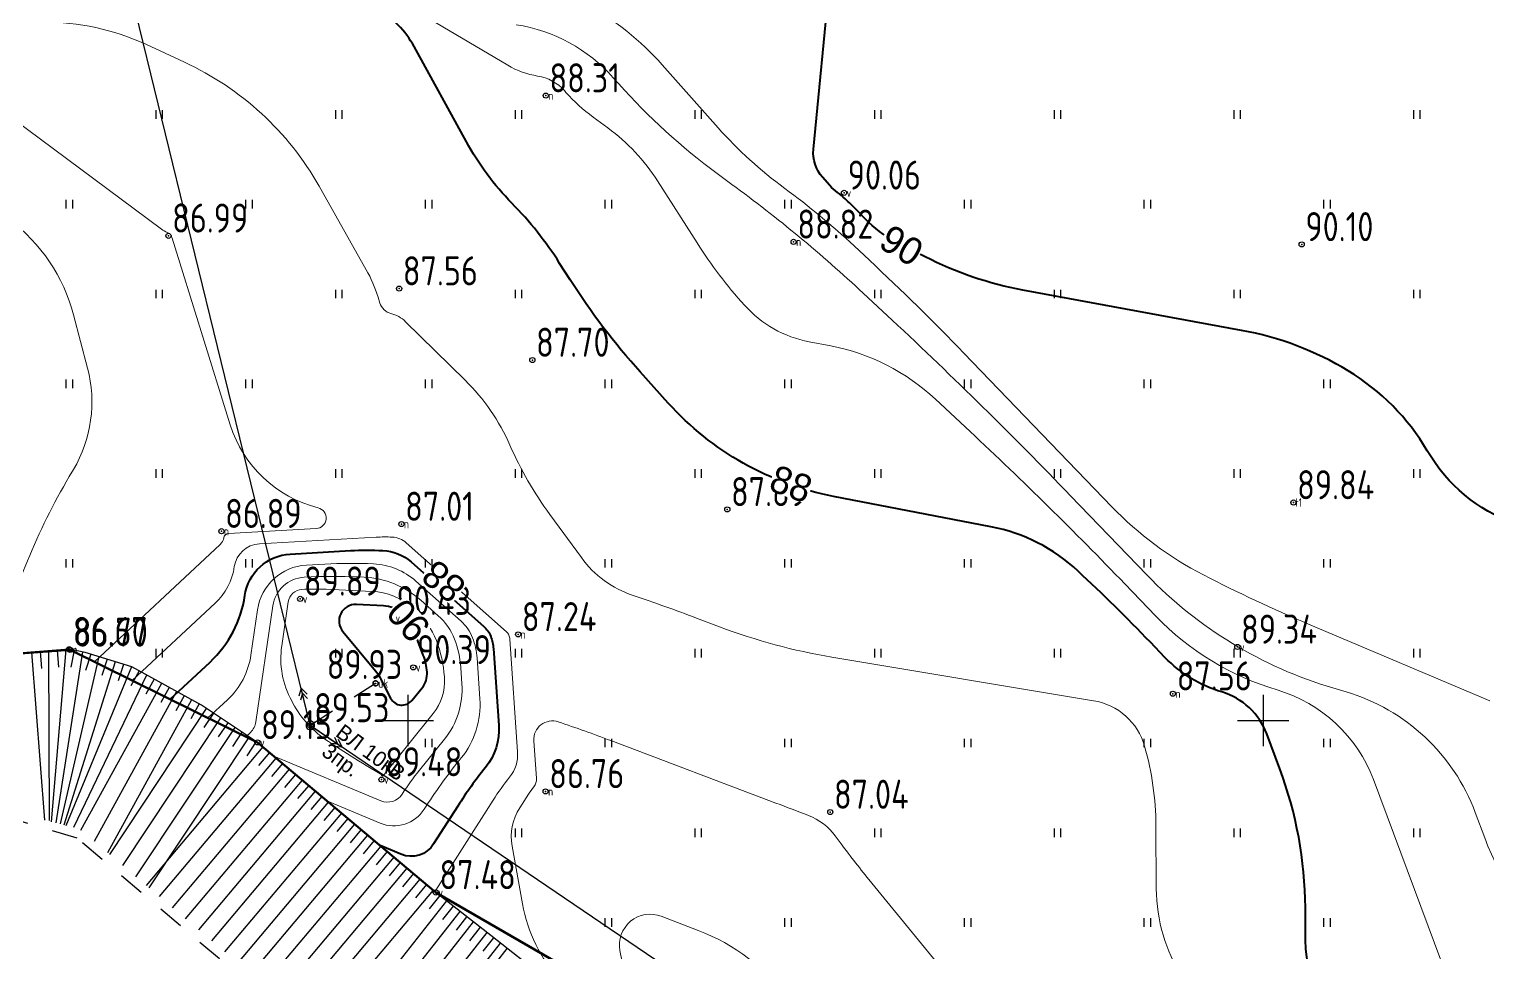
# Model space of a CAD drawing. Header units: metres. Extents: x 2284092 to 2335310, y 454860 to 483236.
# Drawn here: x 2284727.9 to 2284813.1, y 455236.4 to 455290.4 of the extents above; entities that cross this region are included whole.
import ezdxf

# ---------------------------------------------------------------- set-up
doc = ezdxf.new("R2010")
doc.units = ezdxf.units.M
doc.header["$PDMODE"] = 32
doc.header["$PDSIZE"] = 0.3
doc.linetypes.add('ЛИНИЯ_1.5-1.5', pattern=[3, 1.5, -1.5])
doc.linetypes.add('ЛЭП ВН', pattern=[0.002, 0.001, 0.001])
for name, color, linetype in [('-_линия', 7, 'Continuous'), ('0 @ 0.5', 7, 'Continuous'), ('Eg.14_Ограждения', 7, 'Continuous'), ('Eg.14_Ограждения1', 7, 'Continuous'), ('P', 94, 'Continuous'), ('Pr', 7, 'Continuous'), ('T', 7, 'Continuous'), ('t1', 7, 'Continuous'), ('КОД', 7, 'Continuous')]:
    doc.layers.add(name, color=color, linetype=linetype)
doc.styles.add('pragmai.shx2', font='pragmai.shx', dxfattribs={"height": 1.6})
doc.styles.get("Standard").update_dxf_attribs({"font": 'eskdu.shx'})
doc.styles.add('Рубленый (Р-131)', font='p131.ttf')
doc.linetypes.add('ЛИНИЯ_СВЯЗИ', pattern='A,4.5,[133,ltypeshp.shx,S=0.2,R=0,X=-0.2,Y=0],1e-05,[133,ltypeshp.shx,S=0.15,R=0,X=-0.15,Y=0],1e-05,[133,ltypeshp.shx,S=0.1,R=0,X=-0.1,Y=0],1e-05,[133,ltypeshp.shx,S=0.05,R=0,X=-0.05,Y=0],4.5,-2', length=11.00003)

# ---------------------------------------------------------------- blocks, each defined once
blk = doc.blocks.new('ЛЭП ВН')
at = {"color": 0, "linetype": 'Continuous'}
for p, q in [((0, 4.5), (-0.5, 3.63)), ((0, 3.9), (-0.43, 3.15)), ((0, 0.5), (0, 4.5)), ((0, 4.5), (0.5, 3.63)), ((0, 3.9), (0.43, 3.15))]:
    blk.add_line(p, q, dxfattribs=at)
blk = doc.blocks.new('Крест сетки')
at = {"color": 72, "linetype": 'Continuous'}
for p, q in [((0, 3), (0, -3)), ((-3, 0), (3, 0))]:
    blk.add_line(p, q, dxfattribs=at)
blk = doc.blocks.new('Столб ЖБ')
at = {"color": 0, "linetype": 'Continuous', "flags": 128}
blk.add_lwpolyline([(0.5, 0), (0.48, 0.13), (0.43, 0.25), (0.35, 0.35), (0.25, 0.43), (0.13, 0.48), (0, 0.5), (-0.13, 0.48), (-0.25, 0.43), (-0.35, 0.35), (-0.43, 0.25), (-0.48, 0.13), (-0.5, 0), (-0.48, -0.13), (-0.43, -0.25), (-0.35, -0.35), (-0.25, -0.43), (-0.13, -0.48), (0, -0.5), (0.13, -0.48), (0.25, -0.43), (0.35, -0.35), (0.43, -0.25), (0.48, -0.13)], close=True, dxfattribs=at)
at = {"color": 0, "linetype": 'Continuous'}
blk.add_circle((0, 0), 0.05, dxfattribs=at)
blk = doc.blocks.new('Нога жб')
at = {"color": 0, "linetype": 'Continuous', "flags": 128}
blk.add_lwpolyline([(0.3, 0), (0.29, 0.08), (0.26, 0.15), (0.21, 0.21), (0.15, 0.26), (0.08, 0.29), (0, 0.3), (-0.08, 0.29), (-0.15, 0.26), (-0.21, 0.21), (-0.26, 0.15), (-0.29, 0.08), (-0.3, 0), (-0.29, -0.08), (-0.26, -0.15), (-0.21, -0.21), (-0.15, -0.26), (-0.08, -0.29), (0, -0.3), (0.08, -0.29), (0.15, -0.26), (0.21, -0.21), (0.26, -0.15), (0.29, -0.08)], close=True, dxfattribs=at)
at = {"color": 0, "linetype": 'Continuous'}
blk.add_circle((0, 0), 0.03, dxfattribs=at)
blk = doc.blocks.new('Штриховка Луговая растительность')
at = {"color": 3, "linetype": 'Continuous'}
for p, q in [((-0.4, 1), (-0.4, 0)), ((0.4, 0), (0.4, 1))]:
    blk.add_line(p, q, dxfattribs=at)

msp = doc.modelspace()

# ---------------------------------------------------------------- linework, layer by layer
at = {"linetype": 'ЛЭП ВН'}
for p, q in [((2284744.309, 455249.717, 89.532), (2284731.125, 455303.619, 89.764)), ((2284794.012, 455215.957, 92.482), (2284744.309, 455249.717, 89.532))]:
    msp.add_line(p, q, dxfattribs=at)
at = {"linetype": 'Continuous'}
for p, q in [((2284728.517, 455254.042), (2284728.593, 455253.045)), ((2284729.015, 455254.08), (2284729.04, 455244.151)), ((2284730.013, 455254.155), (2284729.174, 455244.072)), ((2284730.998, 455254.02), (2284729.442, 455244.025)), ((2284729.514, 455254.118), (2284729.59, 455253.12)), ((2284730.507, 455254.115), (2284730.318, 455253.133)), ((2284728.018, 455254.004), (2284728.766, 455244.182)), ((2284731.956, 455253.739), (2284729.687, 455243.971)), ((2284732.91, 455253.439), (2284729.909, 455243.878)), ((2284731.479, 455253.888), (2284731.18, 455252.934)), ((2284732.433, 455253.589), (2284732.134, 455252.635)), ((2284733.387, 455253.289), (2284733.088, 455252.335)), ((2284733.864, 455253.14), (2284730.031, 455243.844)), ((2284734.742, 455252.66), (2284730.461, 455243.745)), ((2284734.304, 455252.901), (2284733.822, 455252.025)), ((2284735.18, 455252.419), (2284734.698, 455251.543)), ((2284735.618, 455252.178), (2284730.886, 455243.576)), ((2284736.494, 455251.696), (2284731.671, 455242.928)), ((2284736.056, 455251.937), (2284735.574, 455251.061)), ((2284736.932, 455251.455), (2284736.45, 455250.579)), ((2284737.37, 455251.214), (2284732.449, 455242.267)), ((2284738.232, 455250.708), (2284732.566, 455242.177)), ((2284737.808, 455250.973), (2284737.327, 455250.097)), ((2284739.065, 455250.155), (2284733.334, 455241.525)), ((2284738.648, 455250.431), (2284738.095, 455249.598)), ((2284739.481, 455249.878), (2284738.928, 455249.045)), ((2284739.898, 455249.601), (2284734.101, 455240.873)), ((2284740.731, 455249.048), (2284734.869, 455240.222)), ((2284740.314, 455249.325), (2284739.761, 455248.492)), ((2284741.536, 455248.457), (2284734.716, 455240.356)), ((2284741.147, 455248.772), (2284740.594, 455247.939)), ((2284741.918, 455248.135), (2284741.274, 455247.37)), ((2284742.301, 455247.813), (2284735.479, 455239.708)), ((2284742.683, 455247.491), (2284742.039, 455246.726)), ((2284743.066, 455247.169), (2284736.241, 455239.061)), ((2284743.831, 455246.525), (2284737.003, 455238.414)), ((2284743.448, 455246.847), (2284742.804, 455246.082)), ((2284744.596, 455245.881), (2284737.765, 455237.767)), ((2284744.213, 455246.203), (2284743.569, 455245.438)), ((2284744.978, 455245.559), (2284744.334, 455244.794)), ((2284745.361, 455245.237), (2284738.528, 455237.119)), ((2284745.743, 455244.915), (2284745.099, 455244.15)), ((2284746.126, 455244.593), (2284739.29, 455236.472)), ((2284746.891, 455243.95), (2284740.052, 455235.825)), ((2284746.508, 455244.271), (2284745.864, 455243.506)), ((2284747.656, 455243.306), (2284740.815, 455235.178)), ((2284747.273, 455243.628), (2284746.63, 455242.862)), ((2284748.039, 455242.984), (2284747.395, 455242.219)), ((2284748.421, 455242.662), (2284741.577, 455234.531)), ((2284748.804, 455242.34), (2284748.16, 455241.575)), ((2284749.186, 455242.018), (2284742.339, 455233.883)), ((2284749.951, 455241.374), (2284743.102, 455233.236)), ((2284749.569, 455241.696), (2284748.925, 455240.931)), ((2284750.716, 455240.73), (2284743.864, 455232.589)), ((2284750.334, 455241.052), (2284749.69, 455240.287)), ((2284751.099, 455240.408), (2284750.455, 455239.643)), ((2284751.481, 455240.086), (2284744.626, 455231.942)), ((2284751.87, 455239.771), (2284751.251, 455238.985)), ((2284752.263, 455239.462), (2284745.654, 455231.068)), ((2284753.048, 455238.843), (2284746.417, 455230.421)), ((2284752.656, 455239.153), (2284752.037, 455238.367)), ((2284753.834, 455238.225), (2284747.18, 455229.773)), ((2284753.441, 455238.534), (2284752.823, 455237.748)), ((2284754.227, 455237.915), (2284753.608, 455237.13)), ((2284754.62, 455237.606), (2284747.943, 455229.125)), ((2284755.406, 455236.987), (2284748.705, 455228.478)), ((2284755.013, 455237.297), (2284754.394, 455236.511)), ((2284755.798, 455236.678), (2284755.18, 455235.892))]:
    msp.add_line(p, q, dxfattribs=at)
at = {"color": 5, "linetype": 'ЛИНИЯ_1.5-1.5'}
msp.add_lwpolyline([(2284821.636, 455198.048), (2284805.556, 455199.235), (2284792.822, 455202.471), (2284772.75, 455210.346), (2284756.035, 455221.599), (2284741.288, 455234.12), (2284730.678, 455243.129), (2284721.756, 455245.77), (2284707.079, 455248.791), (2284702.366, 455250.388), (2284695.737, 455252.634), (2284689.502, 455255.87), (2284681.514, 455261.351), (2284674.813, 455264.26), (2284665.743, 455266.426), (2284655.087, 455269.753), (2284649.613, 455271.463), (2284639.18, 455276.321)], dxfattribs=at)
at = {"linetype": 'Continuous'}
msp.add_lwpolyline([(2284770.935, 455224.761), (2284754.85, 455237.425), (2284751.641, 455239.951), (2284743.524, 455246.783), (2284741.218, 455248.725), (2284737.945, 455250.898), (2284733.879, 455253.135), (2284731.155, 455253.99), (2284730.215, 455254.171), (2284726.244, 455253.869)], dxfattribs=at)
at = {"linetype": 'ЛИНИЯ_1.5-1.5', "elevation": 89.925}
msp.add_lwpolyline([(2284748.124, 455252.175), (2284744.309, 455249.717)], dxfattribs=at)
at = {"layer": 'Eg.14_Ограждения', "color": 42, "linetype": 'Continuous', "lineweight": 15, "ltscale": 0.5, "flags": 128}
for points, elevation in [([(2284993.121, 455527.163, 0), (2284998.272, 455531.298)], 85), ([(2285181.368, 455628.722, 0), (2285184.815, 455627.518)], 89.5), ([(2284773.478, 455375.5, 0), (2284774.116, 455375.554)], 86.5), ([(2284813.239, 455251.158), (2284802.634, 455255.643, -0.019104), (2284796.507, 455258.515), (2284796.507, 455258.515, -0.08213), (2284791.149, 455262.507), (2284782.51, 455271.479, 0.013294), (2284776.992, 455276.913), (2284776.091, 455277.753, 0.029408), (2284772.031, 455281.121), (2284772.031, 455281.121, -0.05284), (2284768.147, 455284.661), (2284764.874, 455288.346, 0.173899), (2284755.099, 455293.691)], 89.5), ([(2284724.857, 455253.763), (2284725.798, 455255.277, 0.042248), (2284727.413, 455258.441), (2284727.78, 455259.342, -0.036444), (2284730.221, 455264.266), (2284730.467, 455264.683, 0.19995), (2284731.292, 455270.608), (2284730.475, 455273.727, 0.170632), (2284726.715, 455279.289), (2284726.715, 455279.289, 0.068911), (2284720.531, 455282.674), (2284716, 455284.396, -0.335556), (2284711.999, 455290.777)], 86.5), ([(2284799.202, 455231.393, -0.281765), (2284793.75, 455240.172), (2284793.725, 455243.867, 0.067723), (2284793.064, 455248.504), (2284793.064, 455248.504, 0.289926), (2284790.086, 455251.165), (2284774.793, 455253.712, -0.049282), (2284768.23, 455255.483), (2284766.874, 455255.996, 0.009585), (2284763.172, 455257.317), (2284763.172, 455257.317, -0.155311), (2284760.15, 455259.53), (2284758.301, 455262.06, -0.054405), (2284755.973, 455266.106), (2284755.973, 455266.106, 0.095353), (2284753.356, 455269.902), (2284749.879, 455273.323, 0.133597), (2284749.02, 455273.805), (2284749.02, 455273.805, -0.261451), (2284748.374, 455274.416), (2284748.265, 455274.766, 0.052917), (2284747.574, 455276.366), (2284744.824, 455281.242, 0.15759), (2284736.952, 455288.498), (2284734.687, 455289.543, 0.108523), (2284728.711, 455290.853)], 87.5), ([(2284810.8, 455234.852), (2284806.436, 455246.547, 0.23543), (2284800.82, 455251.791), (2284800.82, 455251.791, -0.1296), (2284793.727, 455256.106), (2284791.905, 455257.998, 0.013294), (2284782.865, 455266.9), (2284780.836, 455268.794, 0.141064), (2284774.72, 455271.908), (2284773.467, 455272.149, -0.163262), (2284769.678, 455274.29), (2284769.678, 455274.29, -0.041425), (2284766.908, 455277.932), (2284764.6, 455281.554, 0.09276), (2284761.702, 455284.651), (2284760.834, 455285.289, -0.052839), (2284759.247, 455286.735), (2284759.159, 455286.834, 0.173897), (2284757.595, 455287.689), (2284757.595, 455287.689, -0.094842), (2284755.844, 455288.319), (2284751.292, 455291.011, 0.110011)], 88.5), ([(2284817.558, 455236.505, -0.126047), (2284812.941, 455243.14), (2284812.384, 455244.633, 0.23543), (2284804.841, 455251.677), (2284804.064, 455251.907, -0.1296), (2284793.198, 455258.518), (2284788.736, 455263.151, 0.013294), (2284778.318, 455273.41), (2284776.619, 455274.997, 0.029408), (2284768.952, 455281.354), (2284768.085, 455281.991, -0.05284), (2284762.335, 455287.232), (2284762.017, 455287.59, 0.173899), (2284756.347, 455290.69)], 89), ([(2284731.693, 455253.439), (2284739.048, 455260.303, 0.170339), (2284739.253, 455260.694), (2284739.253, 455260.694, -0.356422), (2284739.521, 455260.939), (2284744.654, 455261.228, 0.859333), (2284744.769, 455262.441), (2284744.769, 455262.441, -0.261454), (2284739.633, 455267.297), (2284736.233, 455278.213, 0.052919), (2284736.158, 455278.385), (2284736.158, 455278.385, 0.15758), (2284736.026, 455278.507), (2284735.942, 455278.546, -0.051619), (2284735.622, 455278.735), (2284726.938, 455285.179, 0.068912), (2284722.394, 455287.667), (2284721.708, 455287.928, -0.335557), (2284720.114, 455290.47)], 87), ([(2284733.905, 455252.344), (2284738.748, 455256.865, 0.170335), (2284739.868, 455259.002), (2284739.868, 455259.002, -0.356416), (2284741.33, 455260.339), (2284748.163, 455260.723, -0.02583), (2284749.096, 455260.728), (2284749.096, 455260.728, -0.171144), (2284749.912, 455260.396), (2284755.776, 455255.2, -0.120043), (2284755.914, 455255.001), (2284755.914, 455255.001, -0.074862), (2284755.967, 455254.76), (2284756.422, 455248.17, -0.189037), (2284755.958, 455246.696), (2284755.958, 455246.696, 0.027913), (2284754.991, 455245.349), (2284751.636, 455240.077, -0.364803), (2284751.55, 455240.05), (2284751.496, 455240.073)], 87.5), ([(2284738.328, 455250.155), (2284739.47, 455251.22, 0.170334), (2284740.837, 455253.831), (2284741.224, 455256.477, -0.356416), (2284744.081, 455259.091), (2284745.157, 455259.151, -0.025828), (2284747.997, 455259.164), (2284747.997, 455259.164, -0.171145), (2284750.482, 455258.154), (2284753.116, 455255.82, -0.120044), (2284753.794, 455254.843), (2284753.794, 455254.843, -0.074862), (2284754.056, 455253.661), (2284754.22, 455251.276, -0.189038), (2284753.133, 455247.819), (2284753.017, 455247.676, 0.027915), (2284750.964, 455244.817), (2284750.964, 455244.817, -0.364802), (2284748.391, 455244.008), (2284745.279, 455245.306)], 88.5), ([(2284740.54, 455249.06), (2284740.808, 455249.31, 0.170333), (2284741.128, 455249.923), (2284742.12, 455256.707, -0.356416), (2284743.951, 455258.382), (2284743.951, 455258.382, -0.025828), (2284747.15, 455258.397), (2284747.447, 455258.382, -0.171146), (2284750.766, 455257.033), (2284751.786, 455256.13, -0.120043), (2284752.734, 455254.764), (2284752.734, 455254.764, -0.074862), (2284753.1, 455253.112), (2284753.167, 455252.148, -0.189038), (2284752.149, 455248.913), (2284750.688, 455247.101, 0.027914), (2284749.686, 455245.705), (2284749.686, 455245.705, -0.364802), (2284748.431, 455245.311), (2284742.171, 455247.923)], 89), ([(2284783.27, 455232.97), (2284776.949, 455240.714, -0.012643), (2284775.22, 455242.946), (2284774.988, 455243.261, 0.14376), (2284773.43, 455244.449), (2284773.43, 455244.449, 0.000931), (2284771.522, 455245.175), (2284761.866, 455248.832, 0.009585), (2284758.801, 455249.926), (2284758.801, 455249.926, 0.534459), (2284757.37, 455248.82), (2284757.522, 455246.617, -0.189037), (2284757.37, 455246.134), (2284757.37, 455246.134, 0.027914), (2284757.054, 455245.693), (2284756.544, 455244.892, 0.188517), (2284756.105, 455242.66), (2284756.716, 455239.277, 0.137444), (2284758.867, 455234.842)], 87), ([(2284778.756, 455218.882), (2284777.346, 455219.933, -0.143899), (2284777.156, 455220.186), (2284777.156, 455220.186, -0.177535), (2284777.153, 455220.496), (2284778.037, 455222.962, 0.272014), (2284777.144, 455227.679), (2284776.599, 455228.302, -0.021084), (2284772.268, 455233.701), (2284772.268, 455233.701, 0.143758), (2284766.981, 455237.731), (2284764.82, 455238.559, 0.584246), (2284762.402, 455236.555), (2284762.402, 455236.555, 0.137443), (2284765.09, 455231.015), (2284769.924, 455225.557)], 86.5)]:
    msp.add_lwpolyline(points, format="xyb", dxfattribs=dict(at, elevation=elevation))
at = {"layer": 'Eg.14_Ограждения', "color": 42, "linetype": 'Continuous', "lineweight": 40, "ltscale": 0.5, "flags": 128}
for points, elevation in [([(2285149.03, 455344.013, 0), (2285143.481, 455347.362)], 92), ([(2285173.894, 455628.538, 0), (2285177.798, 455627.174)], 90), ([(2284765.293, 455326.008, -0.000001), (2284763.781, 455328.743)], 86), ([(2284814.629, 455261.545, -0.173697), (2284809.621, 455265.714), (2284809.585, 455265.775, 0.124144), (2284804.964, 455270.451), (2284804.964, 455270.451, 0.090811), (2284798.731, 455272.819), (2284785.95, 455275.171, -0.073764), (2284780.232, 455277.124), (2284778.501, 455278.018, -0.082131), (2284776.751, 455279.322), (2284776.285, 455279.806, 0.013299), (2284775.665, 455280.416), (2284775.564, 455280.51, 0.029401), (2284775.109, 455280.888), (2284775.109, 455280.888, -0.052837), (2284774.673, 455281.285), (2284774.246, 455281.766, -0.20867), (2284773.713, 455283.403), (2284775.63, 455303.152, -0.01677)], 90), ([(2284806.362, 455230.889, -0.281765), (2284802.47, 455237.154), (2284802.458, 455239.065, 0.087883), (2284800.966, 455247.179), (2284800.204, 455249.221, 0.23543), (2284797.576, 455251.675), (2284797.576, 455251.675, -0.1296), (2284794.256, 455253.695), (2284793.404, 455254.58, 0.013295), (2284789.173, 455258.746), (2284789.173, 455258.746, 0.141064), (2284784.085, 455261.336), (2284774.882, 455263.111, -0.163262), (2284765.23, 455268.563), (2284763.592, 455270.384, -0.041425), (2284759.494, 455275.773), (2284758.881, 455276.735, 0.051676), (2284756.092, 455280.251), (2284756.092, 455280.251, -0.068051), (2284753.43, 455283.842), (2284750.369, 455289.418, 0.134437), (2284748.23, 455291.627)], 88), ([(2284736.116, 455251.25), (2284738.449, 455253.426, 0.170331), (2284740.483, 455257.31), (2284740.483, 455257.31, -0.356414), (2284743.139, 455259.739), (2284746.66, 455259.937, -0.025829), (2284748.547, 455259.946), (2284748.547, 455259.946, -0.171145), (2284750.197, 455259.275), (2284754.446, 455255.51, -0.120042), (2284754.854, 455254.922), (2284754.854, 455254.922, -0.074863), (2284755.011, 455254.211), (2284755.321, 455249.723, -0.189037), (2284754.545, 455247.257), (2284754.545, 455247.257, 0.027913), (2284752.929, 455245.005), (2284751.516, 455242.786, -0.364801), (2284749.599, 455242.184), (2284748.388, 455242.69)], 88)]:
    msp.add_lwpolyline(points, format="xyb", dxfattribs=dict(at, elevation=elevation))
at = {"layer": 'Eg.14_Ограждения', "color": 42, "linetype": 'Continuous', "lineweight": 15, "ltscale": 0.5, "elevation": 89.5, "flags": 128}
msp.add_lwpolyline([(2284750.455, 455256.44, -0.120042), (2284751.674, 455254.685), (2284751.674, 455254.685, -0.074863), (2284752.145, 455252.562), (2284752.149, 455252.493, -0.189037), (2284751.496, 455250.418), (2284748.562, 455246.778, -0.541309), (2284748.484, 455246.786), (2284748.484, 455246.786, 0.138917), (2284748.389, 455246.887), (2284747.571, 455247.377, -0.009832), (2284745.833, 455248.466), (2284745.37, 455248.769, -0.123304), (2284743.291, 455251.019), (2284743.22, 455251.149, -0.162852), (2284742.641, 455254.372), (2284743.016, 455256.937, -0.356414), (2284743.821, 455257.673), (2284743.821, 455257.673, -0.025829), (2284745.227, 455257.68), (2284747.933, 455257.552, -0.171146), (2284750.275, 455256.6)], format="xyb", close=True, dxfattribs=at)
at = {"layer": 'Eg.14_Ограждения', "color": 42, "linetype": 'Continuous', "lineweight": 40, "ltscale": 0.5, "elevation": 90, "flags": 128}
msp.add_lwpolyline([(2284748.126, 455252.912, -0.060274), (2284748.374, 455252.53), (2284748.374, 455252.53, 0.005777), (2284748.581, 455252.12), (2284749.002, 455251.308, 0.541317), (2284750.248, 455251.183), (2284750.844, 455251.922, 0.189038), (2284751.132, 455252.838), (2284751.132, 455252.838, 0.074862), (2284750.911, 455253.834), (2284750.354, 455255.279, 0.120042), (2284749.665, 455256.272), (2284749.665, 455256.272, 0.171146), (2284748.578, 455256.714), (2284746.999, 455256.788, 0.65308), (2284746.212, 455255.202)], format="xyb", close=True, dxfattribs=at)
at = {"layer": 'P'}
for p in [(2284758.07, 455286.546, 88.309), (2284775.498, 455280.859, 90.063), (2284772.553, 455277.992, 88.823), (2284801.762, 455262.751, 89.84), (2284739.115, 455261.074, 86.888), (2284749.634, 455261.492, 87.011), (2284743.718, 455257.117, 89.892), (2284749.136, 455255.988, 90.433), (2284756.456, 455255.041, 87.244), (2284730.215, 455254.171, 86.666), (2284730.27, 455254.133, 86.697), (2284798.485, 455254.307, 89.344), (2284750.329, 455253.111, 90.395), (2284748.124, 455252.175, 89.925), (2284794.722, 455251.573, 87.56), (2284744.309, 455249.717, 89.532), (2284741.218, 455248.725, 89.153), (2284748.469, 455246.552, 89.476), (2284758.059, 455245.86, 86.756), (2284751.641, 455239.951, 87.477)]:
    msp.add_point(p, dxfattribs=at)
at = {"layer": 'Pr'}
for p in [(2284736.018, 455278.346, 86.992), (2284802.245, 455277.843, 90.095), (2284749.5, 455275.26, 87.563), (2284757.285, 455271.082, 87.704), (2284768.679, 455262.348, 87.888), (2284774.696, 455244.653, 87.037)]:
    msp.add_point(p, dxfattribs=at)
at = {"layer": 't1', "color": 104, "true_color": 0x0f9115}
msp.add_point((2284801.762, 455262.751, 89.84), dxfattribs=at)

# ---------------------------------------------------------------- block references
at = {"layer": '0 @ 0.5', "linetype": 'Continuous', "xscale": 0.5, "yscale": 0.5, "zscale": 0.5}
for p in [(2284735.473, 455285.193), (2284745.973, 455285.193), (2284756.473, 455285.193), (2284766.973, 455285.193), (2284777.473, 455285.193), (2284787.973, 455285.193), (2284798.473, 455285.193), (2284808.973, 455285.193), (2284730.223, 455279.943), (2284740.723, 455279.943), (2284751.223, 455279.943), (2284761.723, 455279.943), (2284772.223, 455279.943), (2284782.723, 455279.943), (2284793.223, 455279.943), (2284803.723, 455279.943), (2284735.473, 455274.693), (2284745.973, 455274.693), (2284756.473, 455274.693), (2284766.973, 455274.693), (2284777.473, 455274.693), (2284787.973, 455274.693), (2284798.473, 455274.693), (2284808.973, 455274.693), (2284730.223, 455269.443), (2284740.723, 455269.443), (2284751.223, 455269.443), (2284761.723, 455269.443), (2284772.223, 455269.443), (2284782.723, 455269.443), (2284793.223, 455269.443), (2284803.723, 455269.443), (2284735.473, 455264.193), (2284745.973, 455264.193), (2284756.473, 455264.193), (2284766.973, 455264.193), (2284777.473, 455264.193), (2284787.973, 455264.193), (2284798.473, 455264.193), (2284808.973, 455264.193), (2284730.223, 455258.943), (2284740.723, 455258.943), (2284761.723, 455258.943), (2284772.223, 455258.943), (2284782.723, 455258.943), (2284793.223, 455258.943), (2284803.723, 455258.943), (2284735.473, 455253.693), (2284745.973, 455253.693), (2284756.473, 455253.693), (2284766.973, 455253.693), (2284777.473, 455253.693), (2284787.973, 455253.693), (2284798.473, 455253.693), (2284808.973, 455253.693), (2284751.223, 455248.443), (2284761.723, 455248.443), (2284772.223, 455248.443), (2284782.723, 455248.443), (2284793.223, 455248.443), (2284803.723, 455248.443), (2284756.473, 455243.193), (2284766.973, 455243.193), (2284777.473, 455243.193), (2284787.973, 455243.193), (2284798.473, 455243.193), (2284808.973, 455243.193), (2284761.723, 455237.943), (2284772.223, 455237.943), (2284782.723, 455237.943), (2284793.223, 455237.943), (2284803.723, 455237.943)]:
    msp.add_blockref('Штриховка Луговая растительность', p, dxfattribs=at)
at = {"layer": '0 @ 0.5', "linetype": 'ЛИНИЯ_1.5-1.5', "xscale": 0.5, "yscale": 0.5, "zscale": 0.5}
for name, p in [('Нога жб', (2284748.124, 455252.175, 89.925)), ('Крест сетки', (2284750, 455250)), ('Крест сетки', (2284800, 455250)), ('Столб ЖБ', (2284744.309, 455249.719, 89.532))]:
    msp.add_blockref(name, p, dxfattribs=at)
for rotation in [13.74424767889814, 235.8142942515964]:
    msp.add_blockref('ЛЭП ВН', (2284744.309, 455249.717, 89.532), dxfattribs=dict(at, rotation=rotation))

# ---------------------------------------------------------------- texts
at = {"linetype": 'ЛИНИЯ_СВЯЗИ', "style": 'Рубленый (Р-131)'}
for s, p in [('ВЛ 10кВ', (2284745.725, 455249.134, 89.522)), ('3пр.', (2284744.898, 455248.026, 89.522))]:
    msp.add_text(s, height=0.9, rotation=323.70103, dxfattribs=at).set_placement(p)
at = {"layer": 'T'}
for s, p in [('88.31', (2284758.287, 455286.736, 88.309)), ('90.06', (2284775.715, 455281.049, 90.063)), ('86.99', (2284736.235, 455278.536, 86.992)), ('88.82', (2284772.77, 455278.182, 88.823)), ('90.10', (2284802.462, 455278.033, 90.095)), ('87.56', (2284749.717, 455275.45, 87.563)), ('87.70', (2284757.502, 455271.272, 87.704)), ('87.89', (2284768.896, 455262.538, 87.888)), ('89.84', (2284801.979, 455262.941, 89.84)), ('87.01', (2284749.851, 455261.682, 87.011)), ('86.89', (2284739.332, 455261.264, 86.888)), ('89.89', (2284743.935, 455257.307, 89.892)), ('90.43', (2284749.353, 455256.178, 90.433)), ('87.24', (2284756.673, 455255.231, 87.244)), ('86.67', (2284730.432, 455254.361, 86.666)), ('86.70', (2284730.487, 455254.323, 86.697)), ('89.34', (2284798.702, 455254.497, 89.344)), ('90.39', (2284750.546, 455253.301, 90.395)), ('89.93', (2284745.265, 455252.434, 89.925)), ('87.56', (2284794.939, 455251.763, 87.56)), ('89.53', (2284744.526, 455249.907, 89.532)), ('89.15', (2284741.435, 455248.915, 89.153)), ('89.48', (2284748.686, 455246.742, 89.476)), ('86.76', (2284758.276, 455246.05, 86.756)), ('87.04', (2284774.913, 455244.843, 87.037)), ('87.48', (2284751.858, 455240.141, 87.477))]:
    msp.add_text(s, height=1.7, dxfattribs=at).set_placement(p)
at = {"layer": 'КОД'}
for s, p in [('n', (2284758.22, 455286.296, 88.309)), ('n', (2284758.22, 455286.296, 88.309)), ('v', (2284775.648, 455280.609, 90.063)), ('v', (2284775.648, 455280.609, 90.063)), ('n', (2284772.703, 455277.742, 88.823)), ('n', (2284772.703, 455277.742, 88.823)), ('t1', (2284801.862, 455262.501, 89.84)), ('t1', (2284801.862, 455262.501, 89.84)), ('n', (2284739.265, 455260.824, 86.888)), ('n', (2284739.265, 455260.824, 86.888)), ('n', (2284749.784, 455261.242, 87.011)), ('n', (2284749.784, 455261.242, 87.011)), ('v', (2284743.868, 455256.867, 89.892)), ('v', (2284743.868, 455256.867, 89.892)), ('v', (2284749.286, 455255.738, 90.433)), ('n', (2284756.606, 455254.791, 87.244)), ('n', (2284756.606, 455254.791, 87.244)), ('v', (2284730.365, 455253.921, 86.666)), ('v', (2284730.365, 455253.921, 86.666)), ('n', (2284730.42, 455253.883, 86.697)), ('n', (2284730.42, 455253.883, 86.697)), ('v', (2284798.635, 455254.057, 89.344)), ('v', (2284798.635, 455254.057, 89.344)), ('v', (2284750.479, 455252.861, 90.395)), ('v', (2284750.479, 455252.861, 90.395)), ('uk', (2284748.274, 455251.925, 89.925)), ('uk', (2284748.274, 455251.925, 89.925)), ('n', (2284794.872, 455251.323, 87.56)), ('n', (2284794.872, 455251.323, 87.56)), ('l', (2284744.459, 455249.467, 89.532)), ('l', (2284744.459, 455249.467, 89.532)), ('v', (2284741.368, 455248.475, 89.153)), ('v', (2284741.368, 455248.475, 89.153)), ('v', (2284748.619, 455246.302, 89.476)), ('v', (2284748.619, 455246.302, 89.476)), ('n', (2284758.209, 455245.61, 86.756)), ('n', (2284758.209, 455245.61, 86.756)), ('v', (2284751.791, 455239.701, 87.477)), ('v', (2284751.791, 455239.701, 87.477))]:
    msp.add_text(s, height=0.5, dxfattribs=at).set_placement(p)

# ---------------------------------------------------------------- next in the draw order: texts
at = {"layer": 'Eg.14_Ограждения1', "color": 42, "char_height": 1.6, "attachment_point": 5, "style": 'pragmai.shx2', "bg_fill": 3, "box_fill_scale": 1, "bg_fill_color": 1, "bg_fill_transparency": 0}
for s, insert, rotation in [('90', (2284778.859, 455277.775), 328.95569), ('88', (2284772.404, 455263.833), 340.11425), ('88', (2284752.107, 455258.145), 141.15851)]:
    msp.add_mtext(s, dxfattribs=dict(at, insert=insert, rotation=rotation))

# ---------------------------------------------------------------- next in the draw order: block references
at = {"layer": '0 @ 0.5', "linetype": 'Continuous', "xscale": 0.5, "yscale": 0.5, "zscale": 0.5}
msp.add_blockref('Штриховка Луговая растительность', (2284751.223, 455258.943), dxfattribs=at)

# ---------------------------------------------------------------- next in the draw order: texts
at = {"layer": 'Eg.14_Ограждения1', "color": 42, "insert": (2284750.049, 455255.871), "char_height": 1.6, "attachment_point": 5, "rotation": 131.1878, "style": 'pragmai.shx2', "bg_fill": 3, "box_fill_scale": 1, "bg_fill_color": 1, "bg_fill_transparency": 0}
msp.add_mtext('90', dxfattribs=at)

# ---------------------------------------------------------------- next in the draw order: linework, layer by layer
at = {"layer": '-_линия', "color": 1, "lineweight": 100}
msp.add_lwpolyline([(2284818.924, 455201.193), (2284811.247, 455206.226), (2284798.981, 455205.618), (2284786.908, 455215.983), (2284776.635, 455220.273), (2284767.186, 455230.973), (2284751.641, 455239.951), (2284741.218, 455248.725), (2284730.27, 455254.133), (2284714.572, 455252.98), (2284693.781, 455257.83), (2284680.467, 455268.068), (2284653.36, 455273.355), (2284636.007, 455282.035)], dxfattribs=at)

# ---------------------------------------------------------------- next in the draw order: texts
at = {"layer": 'КОД'}
msp.add_text('v', height=0.5, dxfattribs=at).set_placement((2284749.286, 455255.738, 90.433))

doc.saveas('drawing.dxf')
